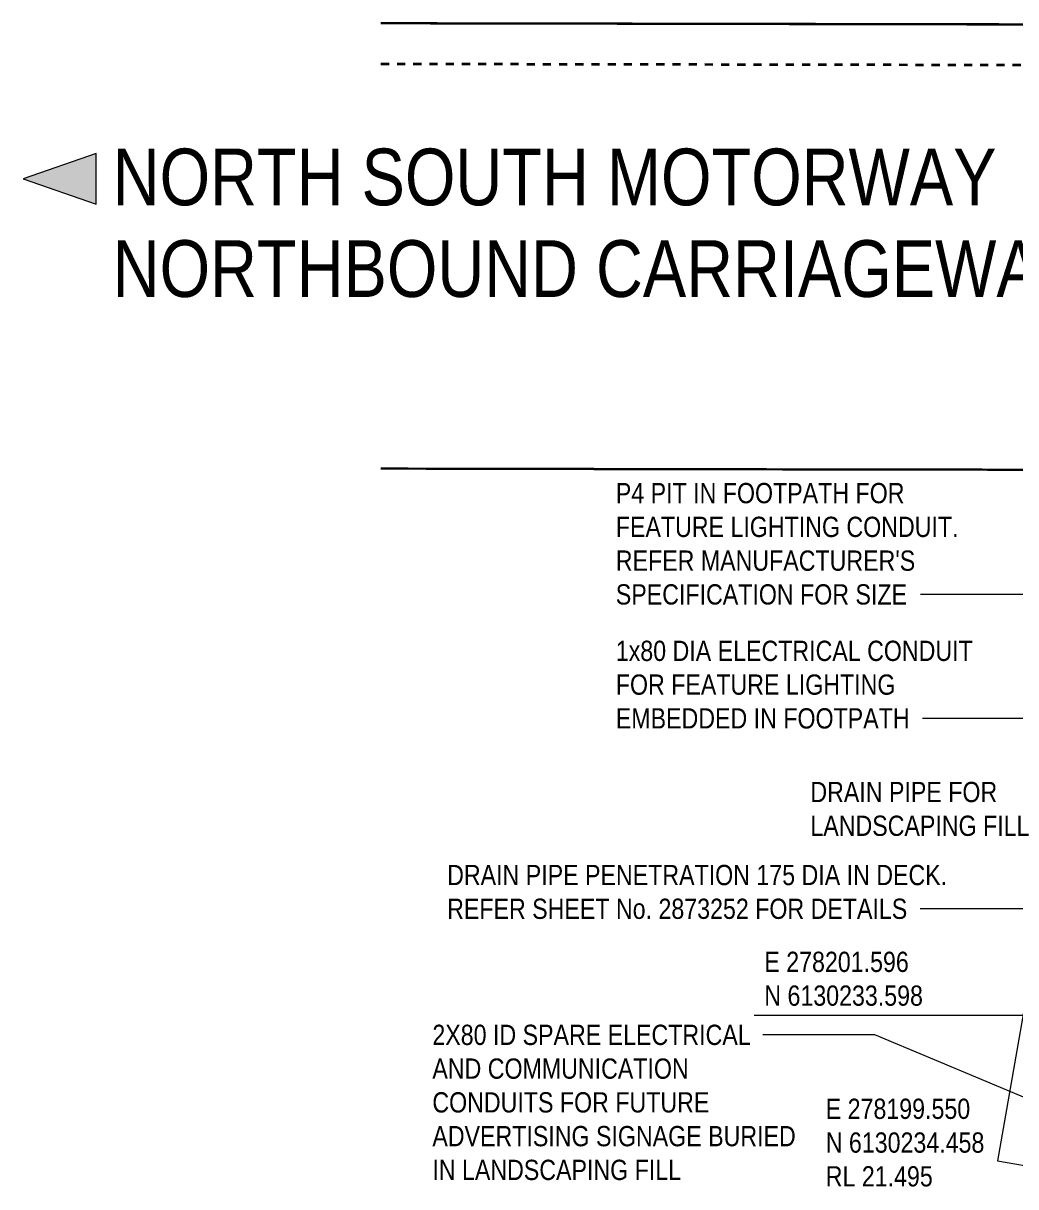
# Model space of a CAD drawing. Header units: metres. Extents: x -1161 to -1081, y 0 to 563.
# Drawn here: x -1155.2 to -1142.94, y 512.19 to 526.55 of the extents above; entities that cross this region are included whole.
import ezdxf

# ---------------------------------------------------------------- set-up
doc = ezdxf.new("R2010")
doc.units = ezdxf.units.M
doc.linetypes.add('ControlLine', pattern=[0.02, 0.0125, -0.0025, 0.0025, -0.0025])
for name, color, linetype, lineweight in [('A-ANNO-NOTE', 7, 'Continuous', 9), ('A-DETL', 7, 'Continuous', 13), ('A-GENM', 7, 'Continuous', 35), ('G-ANNO-DIMS', 7, 'Continuous', 9), ('G-ANNO-TEXT', 7, 'Continuous', 9)]:
    doc.layers.add(name, color=color, linetype=linetype, lineweight=lineweight)
doc.styles.add('Arial Narrow_2', font='ARIALN.TTF', dxfattribs={"height": 0.25})
doc.styles.add('Arial Narrow_3', font='ARIALN.TTF', dxfattribs={"height": 0.7})

# ---------------------------------------------------------------- blocks, each defined once
blk = doc.blocks.new('T2DPAA-T2D-PWA-RW-M2D-000001_ControlLines_rvt-1-DRG-2873121 - DECK SLAB GENERAL ARRANGEMENT PLAN')
at = {"layer": 'A-DETL', "color": 150, "linetype": 'ControlLine', "lineweight": 35, "true_color": 0x0080ff}
blk.add_line((-1150.782, 526.054), (-1108.695, 525.979), dxfattribs=at)
blk = doc.blocks.new('Top of Pavement - RL A - Top of Pavement - RL A-68818558-DRG-2873121 - DECK SLAB GENERAL ARRANGEMENT PLAN')
at = {"layer": 'A-GENM', "color": 254, "lineweight": 25, "true_color": 0xd1d1d1}
blk.add_open_spline([(113.454, 46.888), (113.407, 47.065), (113.361, 47.242), (113.314, 47.419)], degree=3, dxfattribs=at)
at = {"layer": 'A-GENM', "color": 253, "lineweight": 25, "true_color": 0xa3a3a3}
blk.add_open_spline([(113.314, 47.419), (113.361, 47.242), (113.457, 46.877), (113.603, 46.324), (113.752, 45.759), (113.901, 45.195), (114.05, 44.63), (114.199, 44.066), (114.348, 43.501), (114.472, 43.03), (114.571, 42.654), (114.671, 42.278), (114.795, 41.807), (114.944, 41.243), (115.093, 40.678), (115.242, 40.113), (115.391, 39.549), (115.54, 38.984), (115.689, 38.42), (115.838, 37.855), (115.987, 37.29), (116.135, 36.726), (116.284, 36.161), (116.433, 35.597), (116.582, 35.032), (116.731, 34.467), (116.88, 33.903), (117.029, 33.338), (117.178, 32.774), (117.327, 32.209), (117.476, 31.644), (117.625, 31.08), (117.774, 30.515), (117.923, 29.951), (118.072, 29.386), (118.221, 28.821), (118.37, 28.257), (118.519, 27.692), (118.668, 27.127), (118.817, 26.563), (118.966, 25.998), (119.115, 25.434), (119.264, 24.869), (119.413, 24.304), (119.562, 23.74), (119.711, 23.175), (119.835, 22.705), (119.934, 22.328), (120.009, 22.046), (120.083, 21.764), (120.183, 21.387), (120.307, 20.917), (120.456, 20.352), (120.605, 19.787), (120.754, 19.223), (120.903, 18.658), (121.052, 18.094), (121.201, 17.529), (121.35, 16.964), (121.499, 16.4), (121.648, 15.835), (121.797, 15.271), (121.946, 14.706), (122.095, 14.141), (122.244, 13.577), (122.393, 13.012), (122.542, 12.447), (122.691, 11.883), (122.84, 11.318), (122.989, 10.754), (123.138, 10.189), (123.286, 9.624), (123.435, 9.06), (123.56, 8.589), (123.659, 8.213), (123.758, 7.836), (123.882, 7.366), (124.031, 6.801), (124.18, 6.237), (124.329, 5.672), (124.478, 5.108), (124.627, 4.543), (124.776, 3.978), (124.9, 3.508), (125, 3.131), (125.099, 2.755), (125.223, 2.284), (125.372, 1.72), (125.521, 1.155), (125.67, 0.59), (125.819, 0.025), (125.968, -0.539), (126.117, -1.104), (126.266, -1.669), (126.415, -2.234), (126.564, -2.798), (126.713, -3.363), (126.862, -3.928), (127.011, -4.492), (127.16, -5.057), (127.309, -5.622), (127.458, -6.187), (127.607, -6.751), (127.756, -7.316), (127.905, -7.881), (128.054, -8.445), (128.203, -9.01), (128.331, -9.495), (128.409, -9.791), (128.438, -9.899)], degree=3, knots=[0.318789, 0.318789, 0.318789, 0.318789, 0.3225806, 0.3266129, 0.3306452, 0.3346774, 0.3387097, 0.3427419, 0.3467742, 0.3508065, 0.3528226, 0.3548387, 0.358871, 0.3629032, 0.3669355, 0.3709677, 0.375, 0.3790323, 0.3830645, 0.3870968, 0.391129, 0.3951613, 0.3991935, 0.4032258, 0.4072581, 0.4112903, 0.4153226, 0.4193548, 0.4233871, 0.4274194, 0.4314516, 0.4354839, 0.4395161, 0.4435484, 0.4475806, 0.4516129, 0.4556452, 0.4596774, 0.4637097, 0.4677419, 0.4717742, 0.4758065, 0.4798387, 0.483871, 0.4879032, 0.4919355, 0.4959677, 0.4979839, 0.5, 0.5020161, 0.5040323, 0.5080645, 0.5120968, 0.516129, 0.5201613, 0.5241935, 0.5282258, 0.5322581, 0.5362903, 0.5403226, 0.5443548, 0.5483871, 0.5524194, 0.5564516, 0.5604839, 0.5645161, 0.5685484, 0.5725806, 0.5766129, 0.5806452, 0.5846774, 0.5887097, 0.5927419, 0.5967742, 0.5987903, 0.6008065, 0.6048387, 0.608871, 0.6129032, 0.6169355, 0.6209677, 0.625, 0.6290323, 0.6330645, 0.6350806, 0.6370968, 0.641129, 0.6451613, 0.6491935, 0.6532258, 0.6572581, 0.6612903, 0.6653226, 0.6693548, 0.6733871, 0.6774194, 0.6814516, 0.6854839, 0.6895161, 0.6935484, 0.6975806, 0.7016129, 0.7056452, 0.7096774, 0.7137097, 0.7177419, 0.7217742, 0.7258065, 0.7281252, 0.7281252, 0.7281252, 0.7281252], dxfattribs=at)
at = {"layer": 'A-GENM', "color": 254, "lineweight": 25, "true_color": 0xd1d1d1}
for points, knots in [([(113.746, 45.782), (113.698, 45.963), (113.601, 46.331), (113.504, 46.7), (113.454, 46.888)], [-0.330481463, -0.330481463, -0.330481463, -0.330481463, -0.326612903, -0.322580645, -0.322580645, -0.322580645, -0.322580645]), ([(115.093, 40.678), (115.043, 40.866), (114.986, 41.083), (114.928, 41.301), (114.921, 41.33)], [-0.366935484, -0.366935484, -0.366935484, -0.366935484, -0.362903226, -0.362281382, -0.362281382, -0.362281382, -0.362281382])]:
    blk.add_open_spline(points, degree=3, knots=knots, dxfattribs=at)
at = {"layer": 'A-GENM', "color": 9, "lineweight": 25, "true_color": 0xbebebe}
for points in [[(113.752, 45.759), (113.75, 45.767), (113.748, 45.775), (113.746, 45.782)], [(113.901, 45.195), (113.851, 45.383), (113.802, 45.571), (113.752, 45.759)], [(114.05, 44.63), (114, 44.818), (113.951, 45.006), (113.901, 45.195)], [(114.199, 44.066), (114.149, 44.254), (114.1, 44.442), (114.05, 44.63)], [(114.348, 43.501), (114.298, 43.689), (114.249, 43.877), (114.199, 44.066)], [(114.497, 42.936), (114.447, 43.125), (114.397, 43.313), (114.348, 43.501)], [(115.242, 40.113), (115.192, 40.302), (115.142, 40.49), (115.093, 40.678)], [(115.54, 38.984), (115.49, 39.172), (115.391, 39.549), (115.291, 39.925), (115.242, 40.113)]]:
    blk.add_open_spline(points, degree=3, dxfattribs=at)
blk.add_open_spline([(114.921, 41.33), (114.879, 41.489), (114.787, 41.836), (114.671, 42.278), (114.571, 42.654), (114.522, 42.842), (114.497, 42.936)], degree=3, knots=[-0.36228138, -0.36228138, -0.36228138, -0.36228138, -0.35887097, -0.35483871, -0.35282258, -0.35080645, -0.35080645, -0.35080645, -0.35080645], dxfattribs=at)
blk = doc.blocks.new('T2DPAA-T2D-C3S-RS-M3D-100334_rvt-1-DRG-2873121 - DECK SLAB GENERAL ARRANGEMENT PLAN')
at = {"layer": 'A-GENM', "color": 254, "lineweight": 25, "true_color": 0xd1d1d1}
for points in [[(-1150.24, 526.553), (-1150.421, 526.553), (-1150.601, 526.553), (-1150.782, 526.554)], [(-1149.664, 526.552), (-1149.856, 526.552), (-1150.048, 526.552), (-1150.24, 526.553)], [(-1149.089, 526.551), (-1149.281, 526.551), (-1149.473, 526.551), (-1149.664, 526.552)], [(-1143.908, 526.541), (-1144.1, 526.542), (-1144.292, 526.542), (-1144.484, 526.542)], [(-1143.81, 526.541), (-1143.843, 526.541), (-1143.876, 526.541), (-1143.908, 526.541)]]:
    blk.add_open_spline(points, degree=3, dxfattribs=at)
at = {"layer": 'A-GENM', "color": 253, "lineweight": 25, "true_color": 0xa3a3a3}
blk.add_open_spline([(-1150.782, 526.554), (-1150.601, 526.553), (-1150.229, 526.553), (-1149.664, 526.552), (-1149.089, 526.551), (-1148.513, 526.55), (-1147.938, 526.549), (-1147.362, 526.547), (-1146.786, 526.546), (-1146.307, 526.546), (-1145.923, 526.545), (-1145.539, 526.544), (-1145.06, 526.543), (-1144.484, 526.542), (-1143.908, 526.541), (-1143.333, 526.54), (-1142.757, 526.539), (-1142.181, 526.538), (-1141.606, 526.537), (-1141.03, 526.536), (-1140.455, 526.535), (-1139.879, 526.534), (-1139.303, 526.533), (-1138.728, 526.532), (-1138.152, 526.531), (-1137.576, 526.53), (-1137.001, 526.529), (-1136.425, 526.528), (-1135.849, 526.527), (-1135.274, 526.526), (-1134.698, 526.525), (-1134.123, 526.524), (-1133.547, 526.523), (-1132.971, 526.522), (-1132.396, 526.521), (-1131.82, 526.52), (-1131.244, 526.519), (-1130.669, 526.518), (-1130.093, 526.517), (-1129.517, 526.516), (-1128.942, 526.515), (-1128.366, 526.514), (-1127.79, 526.513), (-1127.215, 526.512), (-1126.639, 526.511), (-1126.159, 526.51), (-1125.776, 526.509), (-1125.392, 526.508), (-1124.912, 526.508), (-1124.432, 526.507), (-1124.049, 526.506), (-1123.665, 526.505), (-1123.185, 526.505), (-1122.61, 526.503), (-1122.034, 526.502), (-1121.458, 526.501), (-1120.883, 526.5), (-1120.307, 526.499), (-1119.923, 526.499), (-1119.731, 526.498)], degree=3, knots=[0.157164, 0.157164, 0.157164, 0.157164, 0.171875, 0.1875, 0.203125, 0.21875, 0.234375, 0.25, 0.265625, 0.28125, 0.2890625, 0.296875, 0.3125, 0.328125, 0.34375, 0.359375, 0.375, 0.390625, 0.40625, 0.421875, 0.4375, 0.453125, 0.46875, 0.484375, 0.5, 0.515625, 0.53125, 0.546875, 0.5625, 0.578125, 0.59375, 0.609375, 0.625, 0.640625, 0.65625, 0.671875, 0.6875, 0.703125, 0.71875, 0.734375, 0.75, 0.765625, 0.78125, 0.796875, 0.8125, 0.828125, 0.8359375, 0.84375, 0.859375, 0.875, 0.8828125, 0.890625, 0.90625, 0.921875, 0.9375, 0.953125, 0.96875, 0.984375, 1, 1, 1, 1], dxfattribs=at)
at = {"layer": 'A-GENM', "color": 9, "lineweight": 25, "true_color": 0xbebebe}
for points in [[(-1148.513, 526.55), (-1148.705, 526.55), (-1148.897, 526.55), (-1149.089, 526.551)], [(-1147.938, 526.549), (-1148.129, 526.549), (-1148.321, 526.549), (-1148.513, 526.55)], [(-1147.362, 526.547), (-1147.554, 526.548), (-1147.746, 526.548), (-1147.938, 526.549)], [(-1146.786, 526.546), (-1146.978, 526.547), (-1147.17, 526.547), (-1147.362, 526.547)], [(-1146.211, 526.545), (-1146.403, 526.546), (-1146.594, 526.546), (-1146.786, 526.546)], [(-1145.635, 526.544), (-1145.731, 526.545), (-1145.923, 526.545), (-1146.115, 526.545), (-1146.211, 526.545)], [(-1145.06, 526.543), (-1145.251, 526.544), (-1145.443, 526.544), (-1145.635, 526.544)], [(-1144.484, 526.542), (-1144.676, 526.543), (-1144.868, 526.543), (-1145.06, 526.543)], [(-1143.333, 526.54), (-1143.492, 526.541), (-1143.651, 526.541), (-1143.81, 526.541)], [(-1142.757, 526.539), (-1142.949, 526.54), (-1143.141, 526.54), (-1143.333, 526.54)]]:
    blk.add_open_spline(points, degree=3, dxfattribs=at)
blk.add_open_spline([(-1133.834, 521.026), (-1133.856, 521.026), (-1134.232, 521.027), (-1134.964, 521.028), (-1136.03, 521.03), (-1137.096, 521.032), (-1138.162, 521.034), (-1139.228, 521.036), (-1140.294, 521.038), (-1141.359, 521.04), (-1142.425, 521.042), (-1143.491, 521.044), (-1144.557, 521.045), (-1145.623, 521.047), (-1146.689, 521.049), (-1148.11, 521.052), (-1149.474, 521.054), (-1150.483, 521.056), (-1150.782, 521.057)], degree=3, knots=[-0.6194063, -0.6194063, -0.6194063, -0.6194063, -0.6176471, -0.5882353, -0.5588235, -0.5294118, -0.5, -0.4705882, -0.4411765, -0.4117647, -0.3823529, -0.3529412, -0.3235294, -0.2941176, -0.2647059, -0.2352941, -0.1764706, -0.1517557, -0.1517557, -0.1517557, -0.1517557], dxfattribs=at)
at = {"layer": 'A-GENM', "color": 253, "lineweight": 25, "true_color": 0xa3a3a3}
for points in [[(-1150.782, 521.057), (-1150.483, 521.056), (-1150.185, 521.056), (-1149.886, 521.055)], [(-1149.886, 521.055), (-1149.176, 521.054), (-1148.465, 521.052), (-1147.755, 521.051)], [(-1147.755, 521.051), (-1147.399, 521.051), (-1146.689, 521.049), (-1145.978, 521.048), (-1145.623, 521.047)], [(-1145.623, 521.047), (-1145.268, 521.047), (-1144.557, 521.045), (-1143.846, 521.044), (-1143.491, 521.044)], [(-1143.491, 521.044), (-1143.136, 521.043), (-1142.425, 521.042), (-1141.715, 521.04), (-1141.359, 521.04)]]:
    blk.add_open_spline(points, degree=3, dxfattribs=at)
at = {"layer": 'A-GENM', "color": 253, "lineweight": 25, "true_color": 0xa3a3a3, "rotation": 75.11694444444437}
blk.add_blockref('Top of Pavement - RL A - Top of Pavement - RL A-68818558-DRG-2873121 - DECK SLAB GENERAL ARRANGEMENT PLAN', (-1134.058, 404.862), dxfattribs=at)
blk = doc.blocks.new('T2D_Annot_Carriageway_Direction_7_0 - DIRECTION ARROW-5551849-DRG-2873121 - DECK SLAB GENERAL ARRANGEMENT PLAN')
at = {"layer": 'A-ANNO-NOTE'}
blk.add_hatch(color=256, dxfattribs=at).paths.add_polyline_path([(0, 0.00311), (0.009, 0), (0, -0.00311)])
for p, q in [((0, 0.00311), (0, -0.00311)), ((0.009, 0), (0, 0.00311)), ((0, -0.00311), (0.009, 0))]:
    blk.add_line(p, q, dxfattribs=at)

msp = doc.modelspace()

# ---------------------------------------------------------------- linework, layer by layer
at = {"layer": 'A-DETL', "color": 143, "lineweight": 18, "true_color": 0x78aac8}
for p, q in [((-1140.936, 525.3208), (-1143.1674, 512.5132)), ((-1143.1674, 512.5132), (-1142.378, 512.3756))]:
    msp.add_line(p, q, dxfattribs=at)
at = {"layer": 'G-ANNO-DIMS', "lineweight": 18}
msp.add_line((-1140.8625, 514.3061), (-1146.1719, 514.3061), dxfattribs=at)
at = {"layer": 'G-ANNO-TEXT'}
for p, q in [((-1142.9459, 519.5041), (-1144.1201, 519.5041)), ((-1141.6961, 519.5041), (-1142.9459, 519.5041)), ((-1143.2573, 517.9738), (-1144.0937, 517.9738)), ((-1142.428, 517.9738), (-1143.2573, 517.9738)), ((-1143.0341, 515.6236), (-1144.1255, 515.6236)), ((-1139.9499, 515.6236), (-1143.0341, 515.6236)), ((-1145.1491, 514.0674), (-1146.0677, 514.0674)), ((-1144.684, 514.0674), (-1145.1491, 514.0674))]:
    msp.add_line(p, q, dxfattribs=at)

# ---------------------------------------------------------------- block references
at = {"lineweight": 5}
for name in ['T2DPAA-T2D-C3S-RS-M3D-100334_rvt-1-DRG-2873121 - DECK SLAB GENERAL ARRANGEMENT PLAN', 'T2DPAA-T2D-PWA-RW-M2D-000001_ControlLines_rvt-1-DRG-2873121 - DECK SLAB GENERAL ARRANGEMENT PLAN']:
    msp.add_blockref(name, (0, 0), dxfattribs=at)
at = {"layer": 'A-ANNO-NOTE', "xscale": 100, "yscale": 100, "zscale": 100, "rotation": 180}
msp.add_blockref('T2D_Annot_Carriageway_Direction_7_0 - DIRECTION ARROW-5551849-DRG-2873121 - DECK SLAB GENERAL ARRANGEMENT PLAN', (-1154.2982, 524.6334), dxfattribs=at)

# ---------------------------------------------------------------- next in the draw order: texts
at = {"layer": 'A-ANNO-NOTE', "char_height": 0.7, "attachment_point": 1, "style": 'Arial Narrow_3', "bg_fill": 3, "box_fill_scale": 1, "bg_fill_color": 256, "bg_fill_true_color": 13158600, "bg_fill_transparency": 0}
for s, insert in [('NORTH SOUTH MOTORWAY', (-1154.0937, 525.0066)), ('NORTHBOUND CARRIAGEWAY', (-1154.0937, 523.8756))]:
    msp.add_mtext(s, dxfattribs=dict(at, insert=insert))
at = {"layer": 'G-ANNO-DIMS', "lineweight": 18, "char_height": 0.25, "attachment_point": 1, "style": 'Arial Narrow_2', "bg_fill": 3, "box_fill_scale": 1, "bg_fill_color": 256, "bg_fill_true_color": 13158600, "bg_fill_transparency": 0}
for s, insert in [('E 278201.596\\PN 6130233.598', (-1146.048, 515.0934)), ('E 278199.550\\PN 6130234.458\\PRL 21.495', (-1145.2897, 513.2796))]:
    msp.add_mtext(s, dxfattribs=dict(at, insert=insert))
at = {"layer": 'G-ANNO-TEXT', "char_height": 0.25, "attachment_point": 1, "style": 'Arial Narrow_2', "bg_fill": 3, "box_fill_scale": 1, "bg_fill_color": 256, "bg_fill_true_color": 13158600, "bg_fill_transparency": 0}
for s, insert in [('P4 PIT IN FOOTPATH FOR ', (-1147.8817, 520.8792)), ('FEATURE LIGHTING CONDUIT. ', (-1147.8817, 520.4625)), ("REFER MANUFACTURER'S ", (-1147.8817, 520.0458)), ('SPECIFICATION FOR SIZE', (-1147.8817, 519.6291)), ('1x80 DIA ELECTRICAL CONDUIT ', (-1147.8817, 518.9322)), ('FOR FEATURE LIGHTING ', (-1147.8817, 518.5155)), ('EMBEDDED IN FOOTPATH', (-1147.8817, 518.0988)), ('DRAIN PIPE FOR ', (-1145.4792, 517.1899)), ('LANDSCAPING FILL', (-1145.4792, 516.7732)), ('DRAIN PIPE PENETRATION 175 DIA IN DECK. ', (-1149.9641, 516.1653)), ('REFER SHEET No. 2873252 FOR DETAILS', (-1149.9641, 515.7486)), ('2X80 ID SPARE ELECTRICAL', (-1150.1468, 514.1924)), ('AND COMMUNICATION', (-1150.1468, 513.7757)), ('CONDUITS FOR FUTURE', (-1150.1468, 513.3589)), ('ADVERTISING SIGNAGE BURIED ', (-1150.1468, 512.9422)), ('IN LANDSCAPING FILL', (-1150.1468, 512.5255))]:
    msp.add_mtext(s, dxfattribs=dict(at, insert=insert))

# ---------------------------------------------------------------- next in the draw order: linework, layer by layer
at = {"layer": 'G-ANNO-TEXT'}
msp.add_line((-1140.6602, 512.3818), (-1144.684, 514.0674), dxfattribs=at)

doc.saveas('drawing.dxf')
